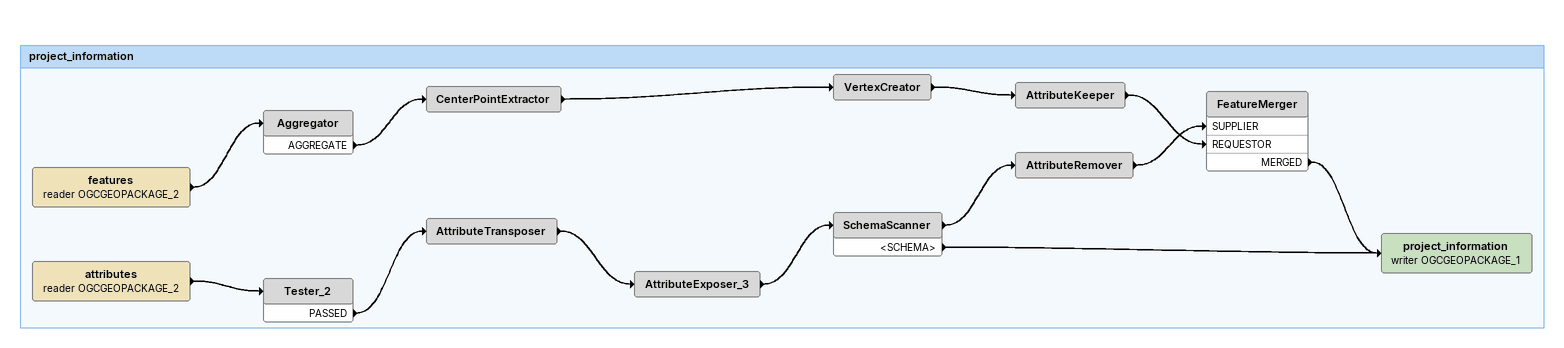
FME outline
Bookmark: project_information
features (reader OGCGEOPACKAGE_2)
    -> Aggregator
Aggregator
    AGGREGATE -> CenterPointExtractor
CenterPointExtractor
    -> VertexCreator
VertexCreator
    -> AttributeKeeper
AttributeKeeper
    -> FeatureMerger [REQUESTOR]
attributes (reader OGCGEOPACKAGE_2)
    -> Tester_2
Tester_2
    PASSED -> AttributeTransposer
AttributeTransposer
    -> AttributeExposer_3
AttributeExposer_3
    -> SchemaScanner
SchemaScanner
    -> AttributeRemover
    <SCHEMA> -> project_information (writer OGCGEOPACKAGE_1)
AttributeRemover
    -> FeatureMerger [SUPPLIER]
FeatureMerger
    MERGED -> project_information (writer OGCGEOPACKAGE_1)
project_information (writer OGCGEOPACKAGE_1)
